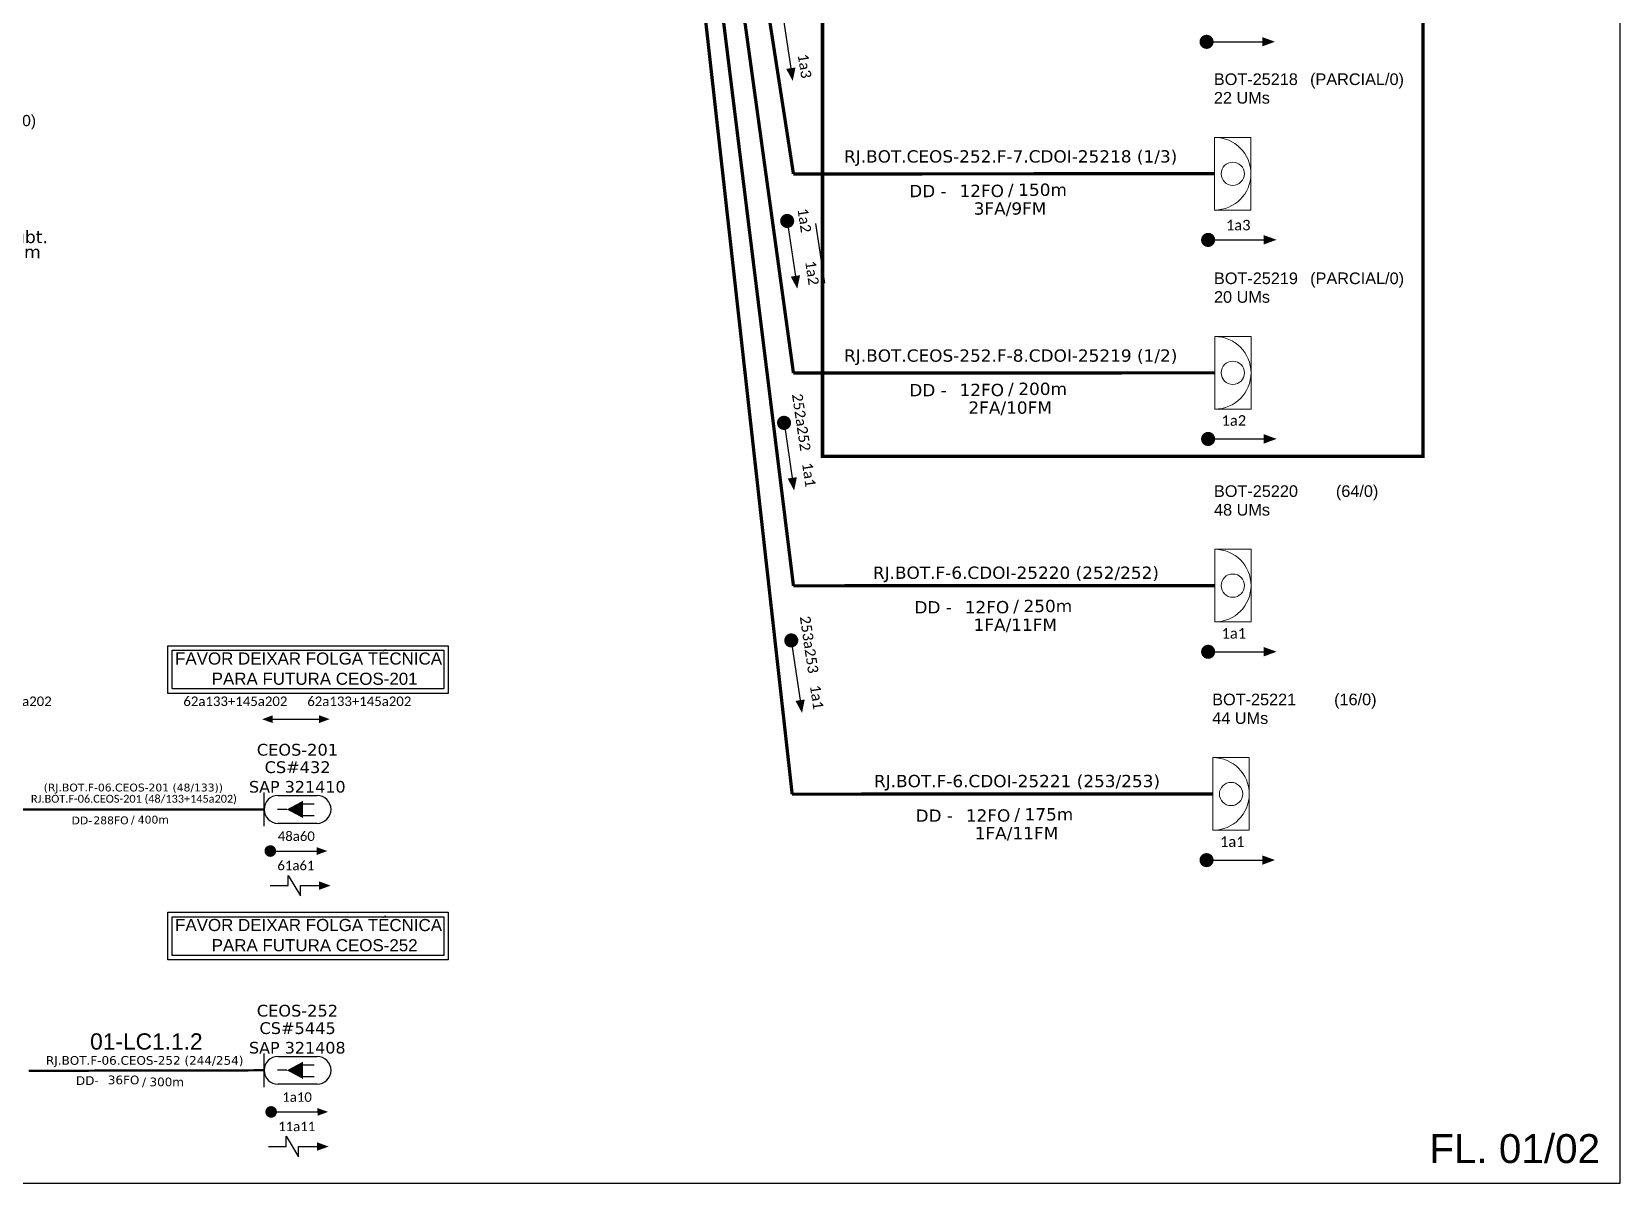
# Model space of a CAD drawing. Header units: inches. Extents: x 2341 to 4108, y -90 to 504.
# Drawn here: x 2856.8 to 3179.5, y -90.1 to 144 of the extents above; entities that cross this region are included whole.
import ezdxf
from ezdxf.enums import TextEntityAlignment as Align

# ---------------------------------------------------------------- set-up
doc = ezdxf.new("R2010")
doc.units = ezdxf.units.IN
doc.header["$MEASUREMENT"] = 0
doc.linetypes.add('ARILSUPP', pattern=[2.98, 1.42, -0.71, 0.14, -0.71])
for name, color, linetype, lineweight in [("20.0-LEGENDA DOS CDO'S", 1, 'Continuous', 0), ('20.1-CDO_INTERIOR', 1, 'Continuous', 0), ('40.1-ETIQUETAS', 1, 'Continuous', 20)]:
    doc.layers.add(name, color=color, linetype=linetype, lineweight=lineweight)
for name, color, linetype in [('20.4-CEOS', 1, 'Continuous'), ('20.5-CABO AÉREO', 1, 'Continuous'), ('CAP a instalar', 1, 'Continuous'), ('CD de instalação futura', 8, 'Continuous'), ('CEO', 1, 'Continuous'), ('label_cabos', 7, 'Continuous'), ('LC1', 3, 'Continuous'), ('Legenda', 1, 'Continuous'), ('SETA', 7, 'Continuous')]:
    doc.layers.add(name, color=color, linetype=linetype)
doc.layers.add('EXTRA', color=50, linetype='Continuous', plot=False)
doc.styles.add('ARIAL', font='arial.ttf')
doc.styles.add('siredit', font='verdana.ttf')
doc.linetypes.add('FENCELINE1', pattern='A,0.25,-0.1,[133,ltypeshp.shx,S=0.1,R=0,X=-0.1,Y=0],-0.1,1', length=1.45)

# ---------------------------------------------------------------- blocks, each defined once
blk = doc.blocks.new('CDOI_INT')
at = {"layer": '20.1-CDO_INTERIOR', "color": 0, "lineweight": 18}
blk.add_lwpolyline([(4.25, -4.25), (4.25, 4.25), (0, 4.25), (0, -4.25)], close=True, dxfattribs=at)
blk.add_circle((2.12, 0), 1.36, dxfattribs=at)
blk.add_arc((0, 0), 4.25, 270, 90, dxfattribs=at)
at = {"layer": "20.0-LEGENDA DOS CDO'S", "color": 0, "style": 'ARIAL'}
for tag, p in [('CDO_N', (-0.08, 10.38)), ('SPLITER_1', (21.18, 10.38)), ('SURVEY', (-0.08, 8.2)), ('SPLITER_2', (21.19, 8.68)), ('SAP', (-0.08, 6.23)), ('1:XX', (5.94, -2.22)), ('UMS', (5.94, -4.24))]:
    blk.add_attdef(tag, p, '', height=1.36, dxfattribs=at)
blk.add_attdef('FIBRAS_UTILIZADAS', text='', height=1.36, dxfattribs=at).set_placement((15.34, 10.38), align=Align.CENTER)
blk = doc.blocks.new('ETIQUETA_RS5F')
at = {"layer": '40.1-ETIQUETAS', "color": 0, "style": 'siredit'}
blk.add_text('/', height=1.5, dxfattribs=at).set_placement((1.55, -1.95), align=Align.MIDDLE_RIGHT)
for tag, p in [('ETIQUETA_R_PRIMARIA', (1.18, 4.1)), ('ETIQUETA_R_SECUNDARIA', (1.18, 2.1)), ('F_ATIVAS/F_MORTAS', (1.11, -4.24))]:
    blk.add_attdef(tag, text='', height=1.5, dxfattribs=at).set_placement(p, align=Align.MIDDLE_CENTER)
for tag, p in [('TIPO_CABO', (-6.62, -2.12)), ('CAP_CABO', (0.37, -2.09))]:
    blk.add_attdef(tag, text='', height=1.5, dxfattribs=at).set_placement(p, align=Align.MIDDLE_RIGHT)
blk.add_attdef('METROS', text='', height=1.5, dxfattribs=at).set_placement((2.11, -1.95), align=Align.MIDDLE_LEFT)
for tag, p in [('FUSÃO_1', (0.82, -8.39)), ('FUSÃO_2', (0.82, -10.6)), ('FUSÃO_3', (0.82, -12.93)), ('FUSÃO_4', (0.82, -15.14)), ('FUSÃO_5', (0.82, -17.16))]:
    blk.add_attdef(tag, text='', height=1.5, dxfattribs=at).set_placement(p, align=Align.CENTER)
blk = doc.blocks.new('CDOI_CT_DRT')
at = {"layer": '20.1-CDO_INTERIOR', "color": 0, "lineweight": 18}
blk.add_lwpolyline([(2.13, -2.13), (2.13, 2.12), (0, 2.12), (0, -2.13)], close=True, dxfattribs=at)
blk.add_circle((1.06, 0), 0.68, dxfattribs=at)
blk.add_arc((0, 0), 2.13, 269.9724, 89.9724, dxfattribs=at)
at = {"layer": "20.0-LEGENDA DOS CDO'S", "color": 0, "style": 'ARIAL'}
for tag, p in [('CDO_N', (2.61, 2.69)), ('SURVEY', (2.61, 1.6)), ('SAP', (2.61, 0.61)), ('1:XX', (2.6, -1.08)), ('UMS', (2.6, -2.09))]:
    blk.add_attdef(tag, p, '', height=0.68, rotation=359.9724, dxfattribs=at)
blk.add_attdef('FIBRAS_UTILIZADAS', text='', height=0.68, rotation=359.9724, dxfattribs=at).set_placement((10.32, 2.69), align=Align.CENTER)
blk = doc.blocks.new('LEGENDA DOS CABOS')
at = {"layer": 'EXTRA', "style": 'siredit'}
for tag, p in [('ID', (4.6, 0.97)), ('XX', (9.03, 0.97))]:
    blk.add_attdef(tag, text='', height=0.48, rotation=359.69, dxfattribs=at).set_placement(p, align=Align.MIDDLE_CENTER)
at = {"layer": 'Legenda', "color": 7, "style": 'siredit'}
for tag, p in [('TIPO_CABO', (1.31, 0)), ('CABO', (4.69, -0.05)), ('/', (6.81, -0.05)), ('METROS', (10.03, -0.05))]:
    blk.add_attdef(tag, text='', height=0.8, rotation=359.69, dxfattribs=at).set_placement(p, align=Align.MIDDLE_CENTER)

msp = doc.modelspace()

# ---------------------------------------------------------------- linework, layer by layer
msp.add_lwpolyline([(2340.92, -90.07), (3179.49, -90.07), (3179.49, 503.93), (2340.92, 503.93), (2340.92, -90.07)])
at = {"color": 3, "const_width": 0.709}
msp.add_lwpolyline([(3017.41, 429.41), (3139.4, 429.41), (3139.4, 57.7), (3017.41, 57.7)], close=True, dxfattribs=at)
at = {"const_width": 1.43}
for points in [[(3094.73, 141.95, 1), (3096.16, 141.95, 1)], [(3010.14, 106.24, 1), (3010.35, 104.83, 1)], [(3095.05, 101.69, 1), (3096.48, 101.69, 1)], [(3009.5, 65.21, 1), (3009.71, 63.79, 1)], [(3095.05, 61.22, 1), (3096.48, 61.22, 1)], [(3010.97, 20.98, 1), (3011.18, 19.57, 1)], [(3095.05, 17.96, 1), (3096.48, 17.96, 1)], [(3094.73, -24.39, 1), (3096.16, -24.39, 1)]]:
    msp.add_lwpolyline(points, format="xyb", close=True, dxfattribs=at)
at = {"ltscale": 9e-07}
for points in [[(2884.4, 19.2), (2941.4, 19.2), (2941.4, 9.5), (2884.4, 9.5)], [(2885.31, 18.29), (2940.49, 18.29), (2940.49, 10.41), (2885.31, 10.41)]]:
    msp.add_lwpolyline(points, close=True, dxfattribs=at)
at = {"color": 7}
for points in [[(2905.73, 4.27), (2915.15, 4.27)], [(2905.24, -22.54), (2914.66, -22.54)], [(2908.85, -29.57), (2908.85, -27.48), (2911.35, -31.65), (2911.35, -29.57)], [(2905.4, -75.58), (2914.82, -75.58)], [(2908.45, -82.61), (2908.45, -80.52), (2910.95, -84.69), (2910.95, -82.61)]]:
    msp.add_lwpolyline(points, dxfattribs=at)
at = {"color": 7, "const_width": 1.18}
for points in [[(2904.65, -22.54, 1), (2905.83, -22.54, 1)], [(2904.81, -75.58, 1), (2905.99, -75.57, 1)]]:
    msp.add_lwpolyline(points, format="xyb", close=True, dxfattribs=at)
at = {"color": 3, "ltscale": 9e-07}
for points in [[(2884.4, -34.98), (2941.4, -34.98), (2941.4, -44.68), (2884.4, -44.68)], [(2885.31, -35.89), (2940.49, -35.89), (2940.49, -43.77), (2885.31, -43.77)]]:
    msp.add_lwpolyline(points, close=True, dxfattribs=at)
at = {"layer": '20.4-CEOS', "color": 7}
for p, q in [((2906.81, -11.25), (2914.74, -11.25)), ((2914.74, -16.91), (2906.81, -16.91))]:
    msp.add_line(p, q, dxfattribs=at)
at = {"layer": '20.4-CEOS', "color": 5}
for p, q in [((2906.81, -64.29), (2914.74, -64.29)), ((2914.74, -69.94), (2906.81, -69.94))]:
    msp.add_line(p, q, dxfattribs=at)
at = {"layer": '20.4-CEOS', "color": 7}
for points in [[(2903.98, -17.49), (2903.98, -10.67)], [(2908.59, -14.08), (2906.68, -14.08)], [(2911.71, -12.96), (2914.12, -12.96)], [(2911.71, -15.31), (2914.12, -15.31)]]:
    msp.add_lwpolyline(points, dxfattribs=at)
msp.add_lwpolyline([(2908.59, -14.08, 0, 3.49, 0), (2911.86, -14.08, 3.49, 3.49, 0)], format="xyseb", dxfattribs=at)
at = {"layer": '20.4-CEOS', "color": 5}
for points in [[(2903.98, -70.52), (2903.98, -63.71)], [(2908.59, -67.11), (2906.68, -67.11)], [(2911.71, -65.99), (2914.12, -65.99)], [(2911.71, -68.34), (2914.12, -68.34)]]:
    msp.add_lwpolyline(points, dxfattribs=at)
msp.add_lwpolyline([(2908.59, -67.11, 0, 3.49, 0), (2911.86, -67.11, 3.49, 3.49, 0)], format="xyseb", dxfattribs=at)
at = {"layer": '20.4-CEOS', "color": 7}
for centre, start, end in [((2906.81, -14.08), 90, 270), ((2914.74, -14.08), 270, 90)]:
    msp.add_arc(centre, 2.83, start, end, dxfattribs=at)
at = {"layer": '20.4-CEOS', "color": 5}
for centre, start, end in [((2906.81, -67.11), 90, 270), ((2914.74, -67.11), 270, 90)]:
    msp.add_arc(centre, 2.83, start, end, dxfattribs=at)
at = {"layer": '20.5-CABO AÉREO', "color": 7, "ltscale": 8, "const_width": 0.472}
for points in [[(2844.93, -14.08), (2903.98, -14.08)], [(2856.14, -67.21), (2903.98, -67.11)]]:
    msp.add_lwpolyline(points, dxfattribs=at)
at = {"layer": 'CAP a instalar', "color": 252, "ltscale": 7, "const_width": 0.667}
for points in [[(3011.52, 115.1), (2960.13, 446.3)], [(3011.52, 74.63), (2960.13, 446.3)], [(3011.52, 115.1), (3097.08, 115.14)], [(3011.52, 74.63), (3097.1, 74.67)]]:
    msp.add_lwpolyline(points, dxfattribs=at)
at = {"layer": 'CAP a instalar', "color": 1, "ltscale": 7, "const_width": 0.667}
for points in [[(2960.13, 446.3), (3011.52, 31.37)], [(3011.52, 31.37), (3097.1, 31.41)]]:
    msp.add_lwpolyline(points, dxfattribs=at)
at = {"layer": 'CAP a instalar', "color": 8, "ltscale": 7, "const_width": 0.667}
for points in [[(3011.26, -10.98), (2960.13, 446.3)], [(3011.2, -10.98), (3096.74, -10.94)]]:
    msp.add_lwpolyline(points, dxfattribs=at)
at = {"layer": 'SETA'}
for points in [[(3009.32, 147.77), (3011.11, 135.62)], [(3095.45, 141.95), (3107.73, 141.95)], [(3010.24, 105.54), (3012.04, 93.38)], [(3016.01, 105.03), (3017.8, 92.88)], [(3095.76, 101.69), (3108.05, 101.69)], [(3009.61, 64.5), (3011.4, 52.35)], [(3095.76, 61.22), (3108.05, 61.22)], [(3011.08, 20.28), (3012.87, 8.12)], [(3095.76, 17.96), (3108.05, 17.96)], [(3095.45, -24.39), (3107.73, -24.39)]]:
    msp.add_lwpolyline(points, dxfattribs=at)
at = {"layer": 'SETA', "color": 7}
for points in [[(2905.24, -29.57), (2908.85, -29.57)], [(2911.35, -29.57), (2915.12, -29.57)], [(2904.84, -82.61), (2908.45, -82.61)], [(2910.95, -82.61), (2914.72, -82.61)]]:
    msp.add_lwpolyline(points, dxfattribs=at)
at = {"layer": 'SETA'}
for points in [[(3106.75, 142.92), (3109.36, 141.97), (3106.75, 141.02)], [(3011.93, 136.73), (3011.37, 134), (3010.05, 136.45)], [(3107.06, 102.66), (3109.68, 101.71), (3107.06, 100.76)], [(3012.86, 94.5), (3012.3, 91.77), (3010.97, 94.22)], [(3107.06, 62.19), (3109.68, 61.24), (3107.06, 60.28)], [(3012.22, 53.46), (3011.66, 50.73), (3010.34, 53.18)], [(3107.06, 18.93), (3109.68, 17.98), (3107.06, 17.02)], [(3013.82, 8.26), (3013.26, 5.53), (3011.93, 7.98)], [(3106.75, -23.42), (3109.36, -24.37), (3106.75, -25.33)]]:
    msp.add_solid(points, dxfattribs=at)
at = {"layer": 'SETA', "color": 8}
msp.add_solid([(2905.73, 3.48), (2903.56, 4.25), (2905.72, 5.05)], dxfattribs=at)
at = {"layer": 'SETA', "color": 7}
for points in [[(2915.15, 5.05), (2917.32, 4.28), (2915.16, 3.48)], [(2914.66, -21.75), (2916.83, -22.53), (2914.67, -23.33)], [(2915.12, -28.7), (2917.5, -29.57), (2915.12, -30.44)], [(2914.82, -74.79), (2916.99, -75.56), (2914.83, -76.36)], [(2914.72, -81.74), (2917.1, -82.61), (2914.72, -83.47)]]:
    msp.add_solid(points, dxfattribs=at)

# ---------------------------------------------------------------- block references
at = {"layer": '20.1-CDO_INTERIOR', "color": 252}
ref = msp.add_blockref('CDOI_CT_DRT', (2818.09, 117.2), dxfattribs=dict(at, xscale=2.834645669291339, yscale=2.834645669291339, zscale=2.834645669291339))
ref.add_attrib('CDO_N', 'CDOI-25211', (2825.49, 124.83), dxfattribs={"layer": "20.0-LEGENDA DOS CDO'S", "color": 8, "height": 2.268, "rotation": 359.9724, "style": 'ARIAL'})
ref.add_attrib('FIBRAS_UTILIZADAS', '        (PARC/0)', dxfattribs={"layer": "20.0-LEGENDA DOS CDO'S", "color": 8, "height": 2.2677, "rotation": 359.9724, "style": 'ARIAL'}).set_placement((2847.35, 124.82), align=Align.CENTER)
ref.add_attrib('SURVEY', 'SV-R21284', (2825.5, 121.74), dxfattribs={"layer": "20.0-LEGENDA DOS CDO'S", "color": 8, "height": 2.268, "rotation": 359.9724, "style": 'ARIAL'})
ref.add_attrib('SAP', 'SAP', (2825.49, 118.94), dxfattribs={"layer": "20.0-LEGENDA DOS CDO'S", "color": 8, "height": 2.268, "rotation": 359.9724, "style": 'ARIAL'})
ref.add_attrib('1:XX', '1:64', (2825.47, 114.14), dxfattribs={"layer": "20.0-LEGENDA DOS CDO'S", "color": 8, "height": 2.268, "rotation": 359.9724, "style": 'ARIAL'})
ref.add_attrib('UMS', '22 UMs', (2825.47, 111.27), dxfattribs={"layer": "20.0-LEGENDA DOS CDO'S", "color": 8, "height": 2.268, "rotation": 359.9724, "style": 'ARIAL'})
at = {"layer": '40.1-ETIQUETAS', "color": 7}
ref = msp.add_blockref('ETIQUETA_RS5F', (2876.03, -14.08), dxfattribs=dict(at, xscale=1.062992125983822, yscale=1.062992125984359, zscale=1.062992125984252))
ref.add_attrib('ETIQUETA_R_SECUNDARIA', '(RJ.BOT.F-06.CEOS-201 (48/133))', dxfattribs={"color": 0, "height": 1.5945, "style": 'siredit'}).set_placement((2877.41, -9.63), align=Align.MIDDLE_CENTER)
ref.add_attrib('TIPO_CABO', 'DD-', dxfattribs={"color": 0, "height": 1.594, "style": 'siredit'}).set_placement((2869.03, -16.33), align=Align.MIDDLE_RIGHT)
ref.add_attrib('CAP_CABO', '288FO', dxfattribs={"color": 0, "height": 1.594, "style": 'siredit'}).set_placement((2876.45, -16.3), align=Align.MIDDLE_RIGHT)
ref.add_attrib('METROS', '400m', dxfattribs={"color": 0, "height": 1.594, "style": 'siredit'}).set_placement((2878.31, -16.16), align=Align.MIDDLE_LEFT)
at = {"layer": '40.1-ETIQUETAS', "color": 0}
ref = msp.add_blockref('ETIQUETA_RS5F', (2878.16, -67.16), dxfattribs=dict(at, xscale=1.181102362204724, yscale=1.181102362204724, zscale=1.181102362204724))
ref.add_attrib('ETIQUETA_R_SECUNDARIA', 'RJ.BOT.F-06.CEOS-252 (244/254)', dxfattribs={"color": 0, "height": 1.7717, "style": 'siredit'}).set_placement((2879.72, -65.1), align=Align.MIDDLE_CENTER)
ref.add_attrib('TIPO_CABO', 'DD-', dxfattribs={"color": 0, "height": 1.772, "style": 'siredit'}).set_placement((2870.38, -69.2), align=Align.MIDDLE_RIGHT)
ref.add_attrib('CAP_CABO', '36FO', dxfattribs={"color": 0, "height": 1.772, "style": 'siredit'}).set_placement((2878.63, -69.07), align=Align.MIDDLE_RIGHT)
ref.add_attrib('METROS', '300m', dxfattribs={"color": 0, "height": 1.772, "style": 'siredit'}).set_placement((2880.69, -69.47), align=Align.MIDDLE_LEFT)
at = {"layer": 'CAP a instalar', "color": 8, "linetype": 'FENCELINE1', "ltscale": 7}
ref = msp.add_blockref('ETIQUETA_RS5F', (3053.66, 115.15), dxfattribs=dict(at, xscale=1.66694171084484, yscale=1.666941710846116, zscale=1.666941710846455))
ref.add_attrib('ETIQUETA_R_SECUNDARIA', 'RJ.BOT.CEOS-252.F-7.CDOI-25218 (1/3)', dxfattribs={"layer": '40.1-ETIQUETAS', "color": 0, "height": 2.5004, "style": 'siredit'}).set_placement((3055.64, 118.66), align=Align.MIDDLE_CENTER)
ref.add_attrib('TIPO_CABO', 'DD -', dxfattribs={"layer": '40.1-ETIQUETAS', "color": 0, "height": 2.5, "style": 'siredit'}).set_placement((3042.64, 111.62), align=Align.MIDDLE_RIGHT)
ref.add_attrib('CAP_CABO', '12FO', dxfattribs={"layer": '40.1-ETIQUETAS', "color": 0, "height": 2.5, "style": 'siredit'}).set_placement((3054.28, 111.66), align=Align.MIDDLE_RIGHT)
ref.add_attrib('METROS', '150m', dxfattribs={"layer": '40.1-ETIQUETAS', "color": 0, "height": 2.5, "style": 'siredit'}).set_placement((3057.19, 111.89), align=Align.MIDDLE_LEFT)
ref.add_attrib('F_ATIVAS/F_MORTAS', '3FA/9FM', dxfattribs={"layer": '40.1-ETIQUETAS', "color": 0, "height": 2.5, "style": 'siredit'}).set_placement((3055.52, 108.07), align=Align.MIDDLE_CENTER)
ref = msp.add_blockref('ETIQUETA_RS5F', (3053.68, 74.68), dxfattribs=dict(at, xscale=1.66694171084484, yscale=1.666941710846116, zscale=1.666941710846455))
ref.add_attrib('ETIQUETA_R_SECUNDARIA', 'RJ.BOT.CEOS-252.F-8.CDOI-25219 (1/2)', dxfattribs={"layer": '40.1-ETIQUETAS', "color": 0, "height": 2.5004, "style": 'siredit'}).set_placement((3055.66, 78.18), align=Align.MIDDLE_CENTER)
ref.add_attrib('TIPO_CABO', 'DD -', dxfattribs={"layer": '40.1-ETIQUETAS', "color": 0, "height": 2.5, "style": 'siredit'}).set_placement((3042.66, 71.15), align=Align.MIDDLE_RIGHT)
ref.add_attrib('CAP_CABO', '12FO', dxfattribs={"layer": '40.1-ETIQUETAS', "color": 0, "height": 2.5, "style": 'siredit'}).set_placement((3054.29, 71.19), align=Align.MIDDLE_RIGHT)
ref.add_attrib('METROS', '200m', dxfattribs={"layer": '40.1-ETIQUETAS', "color": 0, "height": 2.5, "style": 'siredit'}).set_placement((3057.2, 71.42), align=Align.MIDDLE_LEFT)
ref.add_attrib('F_ATIVAS/F_MORTAS', '2FA/10FM', dxfattribs={"layer": '40.1-ETIQUETAS', "color": 0, "height": 2.5, "style": 'siredit'}).set_placement((3055.54, 67.6), align=Align.MIDDLE_CENTER)
at = {"layer": 'CAP a instalar', "color": 1, "linetype": 'FENCELINE1', "ltscale": 7}
ref = msp.add_blockref('ETIQUETA_RS5F', (3054.74, 30.53), dxfattribs=dict(at, xscale=1.66694171084484, yscale=1.666941710846116, zscale=1.666941710846455))
ref.add_attrib('ETIQUETA_R_SECUNDARIA', 'RJ.BOT.F-6.CDOI-25220 (252/252)', dxfattribs={"layer": '40.1-ETIQUETAS', "color": 0, "height": 2.5004, "style": 'siredit'}).set_placement((3056.71, 34.04), align=Align.MIDDLE_CENTER)
ref.add_attrib('TIPO_CABO', 'DD -', dxfattribs={"layer": '40.1-ETIQUETAS', "color": 0, "height": 2.5, "style": 'siredit'}).set_placement((3043.71, 27.01), align=Align.MIDDLE_RIGHT)
ref.add_attrib('CAP_CABO', '12FO', dxfattribs={"layer": '40.1-ETIQUETAS', "color": 0, "height": 2.5, "style": 'siredit'}).set_placement((3055.35, 27.04), align=Align.MIDDLE_RIGHT)
ref.add_attrib('METROS', '250m', dxfattribs={"layer": '40.1-ETIQUETAS', "color": 0, "height": 2.5, "style": 'siredit'}).set_placement((3058.26, 27.28), align=Align.MIDDLE_LEFT)
ref.add_attrib('F_ATIVAS/F_MORTAS', '1FA/11FM', dxfattribs={"layer": '40.1-ETIQUETAS', "color": 0, "height": 2.5, "style": 'siredit'}).set_placement((3056.59, 23.46), align=Align.MIDDLE_CENTER)
at = {"layer": 'CAP a instalar', "color": 8, "linetype": 'FENCELINE1', "ltscale": 7}
ref = msp.add_blockref('ETIQUETA_RS5F', (3054.96, -11.82), dxfattribs=dict(at, xscale=1.66694171084484, yscale=1.666941710846116, zscale=1.666941710846455))
ref.add_attrib('ETIQUETA_R_SECUNDARIA', 'RJ.BOT.F-6.CDOI-25221 (253/253)', dxfattribs={"layer": '40.1-ETIQUETAS', "color": 0, "height": 2.5004, "style": 'siredit'}).set_placement((3056.93, -8.31), align=Align.MIDDLE_CENTER)
ref.add_attrib('TIPO_CABO', 'DD -', dxfattribs={"layer": '40.1-ETIQUETAS', "color": 0, "height": 2.5, "style": 'siredit'}).set_placement((3043.93, -15.34), align=Align.MIDDLE_RIGHT)
ref.add_attrib('CAP_CABO', '12FO', dxfattribs={"layer": '40.1-ETIQUETAS', "color": 0, "height": 2.5, "style": 'siredit'}).set_placement((3055.57, -15.31), align=Align.MIDDLE_RIGHT)
ref.add_attrib('METROS', '175m', dxfattribs={"layer": '40.1-ETIQUETAS', "color": 0, "height": 2.5, "style": 'siredit'}).set_placement((3058.48, -15.07), align=Align.MIDDLE_LEFT)
ref.add_attrib('F_ATIVAS/F_MORTAS', '1FA/11FM', dxfattribs={"layer": '40.1-ETIQUETAS', "color": 0, "height": 2.5, "style": 'siredit'}).set_placement((3056.82, -18.89), align=Align.MIDDLE_CENTER)
at = {"layer": 'CD de instalação futura', "color": 252, "ltscale": 11}
ref = msp.add_blockref('CDOI_INT', (3097.08, 115.14), dxfattribs=dict(at, xscale=1.736992521888065, yscale=1.736992521888065, zscale=1.736992521888065))
ref.add_attrib('CDO_N', 'BOT-25218', (3096.93, 133.17), dxfattribs={"layer": "20.0-LEGENDA DOS CDO'S", "color": 0, "height": 2.363, "style": 'ARIAL'})
ref.add_attrib('FIBRAS_UTILIZADAS', '     (PARCIAL/0)', dxfattribs={"layer": "20.0-LEGENDA DOS CDO'S", "color": 0, "height": 2.3628, "style": 'ARIAL'}).set_placement((3123.72, 133.17), align=Align.CENTER)
ref.add_attrib('SURVEY', '22 UMs', (3096.94, 129.39), dxfattribs={"layer": "20.0-LEGENDA DOS CDO'S", "color": 0, "height": 2.363, "style": 'ARIAL'})
ref = msp.add_blockref('CDOI_INT', (3097.1, 74.67), dxfattribs=dict(at, xscale=1.736992521888065, yscale=1.736992521888065, zscale=1.736992521888065))
ref.add_attrib('CDO_N', 'BOT-25219', (3096.95, 92.7), dxfattribs={"layer": "20.0-LEGENDA DOS CDO'S", "color": 0, "height": 2.363, "style": 'ARIAL'})
ref.add_attrib('FIBRAS_UTILIZADAS', '     (PARCIAL/0)', dxfattribs={"layer": "20.0-LEGENDA DOS CDO'S", "color": 0, "height": 2.3628, "style": 'ARIAL'}).set_placement((3123.74, 92.7), align=Align.CENTER)
ref.add_attrib('SURVEY', '20 UMs', (3096.96, 88.91), dxfattribs={"layer": "20.0-LEGENDA DOS CDO'S", "color": 0, "height": 2.363, "style": 'ARIAL'})
at = {"layer": 'CD de instalação futura', "color": 1, "ltscale": 11}
ref = msp.add_blockref('CDOI_INT', (3097.1, 31.41), dxfattribs=dict(at, xscale=1.736992521888065, yscale=1.736992521888065, zscale=1.736992521888065))
ref.add_attrib('CDO_N', 'BOT-25220', (3096.95, 49.44), dxfattribs={"layer": "20.0-LEGENDA DOS CDO'S", "color": 0, "height": 2.363, "style": 'ARIAL'})
ref.add_attrib('FIBRAS_UTILIZADAS', '     (64/0)', dxfattribs={"layer": "20.0-LEGENDA DOS CDO'S", "color": 0, "height": 2.3628, "style": 'ARIAL'}).set_placement((3123.74, 49.44), align=Align.CENTER)
ref.add_attrib('SURVEY', '48 UMs', (3096.96, 45.65), dxfattribs={"layer": "20.0-LEGENDA DOS CDO'S", "color": 0, "height": 2.363, "style": 'ARIAL'})
at = {"layer": 'CD de instalação futura', "color": 8, "ltscale": 11}
ref = msp.add_blockref('CDOI_INT', (3096.74, -10.94), dxfattribs=dict(at, xscale=1.736992521888065, yscale=1.736992521888065, zscale=1.736992521888065))
ref.add_attrib('CDO_N', 'BOT-25221', (3096.59, 7.09), dxfattribs={"layer": "20.0-LEGENDA DOS CDO'S", "color": 0, "height": 2.363, "style": 'ARIAL'})
ref.add_attrib('FIBRAS_UTILIZADAS', '     (16/0)', dxfattribs={"layer": "20.0-LEGENDA DOS CDO'S", "color": 0, "height": 2.3628, "style": 'ARIAL'}).set_placement((3123.38, 7.09), align=Align.CENTER)
ref.add_attrib('SURVEY', '44 UMs', (3096.6, 3.3), dxfattribs={"layer": "20.0-LEGENDA DOS CDO'S", "color": 0, "height": 2.363, "style": 'ARIAL'})
at = {"layer": 'label_cabos', "color": 0, "lineweight": 0}
ref = msp.add_blockref('LEGENDA DOS CABOS', (2813.28, 98.08), dxfattribs=dict(at, xscale=2.551181102362221, yscale=2.551181102362206, zscale=2.551181102362205))
ref.add_attrib('ID', 'CDOI-25211', dxfattribs={"color": 0, "height": 2.551, "rotation": 359.69, "style": 'siredit'}).set_placement((2824.1, 102.24), align=Align.MIDDLE_CENTER)
ref.add_attrib('CABO', '12FO', dxfattribs={"color": 0, "height": 2.551, "rotation": 359.69, "style": 'siredit'}).set_placement((2829.01, 99.29), align=Align.MIDDLE_CENTER)
ref.add_attrib('METROS', 'CL=150m', dxfattribs={"color": 0, "height": 2.551, "rotation": 359.69, "style": 'siredit'}).set_placement((2849.91, 99.29), align=Align.MIDDLE_CENTER)
ref.add_attrib('XX', 'Aéreo/Subt.', dxfattribs={"color": 0, "height": 2.5512, "rotation": 359.69, "style": 'siredit'}).set_placement((2849.78, 102.35), align=Align.MIDDLE_CENTER)
ref.add_attrib('/', '/', dxfattribs={"color": 0, "height": 2.55, "rotation": 359.69, "style": 'siredit'}).set_placement((2836.73, 99.29), align=Align.MIDDLE_CENTER)
ref.add_attrib('TIPO_CABO', 'DD -', dxfattribs={"color": 0, "height": 2.551, "rotation": 359.69, "style": 'siredit'}).set_placement((2820.27, 99.41), align=Align.MIDDLE_CENTER)

# ---------------------------------------------------------------- texts
at = {"color": 7, "style": 'ARIAL'}
for s, p in [('FAVOR DEIXAR FOLGA TÉCNICA', (2885.89, 15.37)), ('PARA FUTURA CEOS-201', (2893.33, 11.26)), ('FAVOR DEIXAR FOLGA TÉCNICA', (2885.89, -38.8)), ('PARA FUTURA CEOS-252', (2893.33, -42.91))]:
    msp.add_text(s, height=2.4608, rotation=359.9867, dxfattribs=at).set_placement(p)
at = {"char_height": 2.1437, "width": 36.2411, "attachment_point": 5, "rotation": 278.4077}
for s, insert in [('{\\fCalibri|b0|i0|c0|p34;\\C7;1a3}', (3013.8, 137.03)), ('{\\fCalibri|b0|i0|c0|p34;\\C7;1a2}', (3013.75, 105.65)), ('{\\fCalibri|b0|i0|c0|p34;\\C7;1a2}', (3015.31, 94.97)), ('{\\fCalibri|b0|i0|c0|p34;\\C7;252a252}', (3013.12, 64.61)), ('{\\fCalibri|b0|i0|c0|p34;\\C7;1a1}', (3014.67, 53.94)), ('{\\fCalibri|b0|i0|c0|p34;\\C7;253a253}', (3014.71, 19.41)), ('{\\fCalibri|b0|i0|c0|p34;\\C7;1a1}', (3016.27, 8.74))]:
    msp.add_mtext(s, dxfattribs=dict(at, insert=insert))
at = {"char_height": 2.1437, "width": 36.2411, "attachment_point": 5}
for s, insert in [('{\\fCalibri|b0|i0|c0|p34;\\C7;1a3}', (3101.88, 104.68)), ('{\\fCalibri|b0|i0|c0|p34;\\C7;1a2}', (3100.99, 64.97)), ('{\\fCalibri|b0|i0|c0|p34;\\C7;1a1}', (3100.99, 21.71)), ('{\\fCalibri|b0|i0|c0|p34;\\C7;1a1}', (3100.67, -20.64))]:
    msp.add_mtext(s, dxfattribs=dict(at, insert=insert))
at = {"layer": '20.4-CEOS', "color": 7, "style": 'siredit'}
for s, height, p in [('CS#432', 2.395, (2910.78, -5.49)), ('SAP 321410', 2.362, (2910.72, -9.48))]:
    msp.add_text(s, height=height, dxfattribs=at).set_placement(p, align=Align.MIDDLE_CENTER)
at = {"layer": '20.4-CEOS', "color": 5, "style": 'siredit'}
for s, height, p in [('CS#5445', 2.395, (2910.78, -58.53)), ('SAP 321408', 2.362, (2910.72, -62.52))]:
    msp.add_text(s, height=height, dxfattribs=at).set_placement(p, align=Align.MIDDLE_CENTER)
at = {"layer": '40.1-ETIQUETAS', "color": 0, "insert": (2850.26, 7.89), "char_height": 1.9287, "width": 32.9465, "attachment_point": 5, "style": 'ARIAL'}
msp.add_mtext('{\\fCalibri|b0|i0|c0|p34;48a133+145a202}', dxfattribs=at)
at = {"layer": '40.1-ETIQUETAS', "color": 8, "insert": (2898.14, 7.89), "char_height": 1.9287, "width": 32.9465, "attachment_point": 5, "style": 'ARIAL'}
msp.add_mtext('{\\fCalibri|b0|i0|c0|p34;\\C0;62a133+145a202}', dxfattribs=at)
at = {"layer": '40.1-ETIQUETAS', "color": 7}
for s, insert, char_height, width, attachment_point, style in [('{\\fCalibri|b0|i0|c0|p34;\\C0;62a133+145a202}', (2923.32, 7.89), 1.9287, 32.9465, 5, 'ARIAL'), ('{\\fCalibri|b0|i0|c0|p34;RJ.BOT.F-06.CEOS-201 (48/133+145a202)}', (2856.61, -11.12), 1.5945, 70.5271, 1, 'siredit'), ('{\\fCalibri|b0|i0|c0|p34;48a60}', (2910.52, -19.53), 1.9287, 32.9465, 5, 'ARIAL'), ('{\\fCalibri|b0|i0|c0|p34;61a61}', (2910.44, -25.48), 1.9287, 32.9465, 5, 'ARIAL'), ('{\\fCalibri|b0|i0|c0|p34;1a10}', (2910.68, -72.56), 1.9287, 32.9465, 5, 'ARIAL'), ('{\\fCalibri|b0|i0|c0|p34;11a11}', (2910.6, -78.52), 1.9287, 32.9465, 5, 'ARIAL')]:
    msp.add_mtext(s, dxfattribs=dict(at, insert=insert, char_height=char_height, width=width, attachment_point=attachment_point, style=style))
at = {"layer": 'CEO', "color": 7, "style": 'siredit'}
msp.add_text('CEOS-201', height=2.395, dxfattribs=at).set_placement((2910.75, -1.95), align=Align.MIDDLE_CENTER)
at = {"layer": 'CEO', "color": 5, "style": 'siredit'}
msp.add_text('CEOS-252', height=2.395, dxfattribs=at).set_placement((2910.75, -54.99), align=Align.MIDDLE_CENTER)
at = {"layer": 'LC1', "color": 0, "linetype": 'ARILSUPP', "style": 'ARIAL'}
for s, height, p in [('01-LC1.1.2', 3.307, (2880.06, -61.25)), ('FL. 01/02', 5.88, (3158.04, -83.02))]:
    msp.add_text(s, height=height, dxfattribs=at).set_placement(p, align=Align.MIDDLE_CENTER)

doc.saveas('drawing.dxf')
